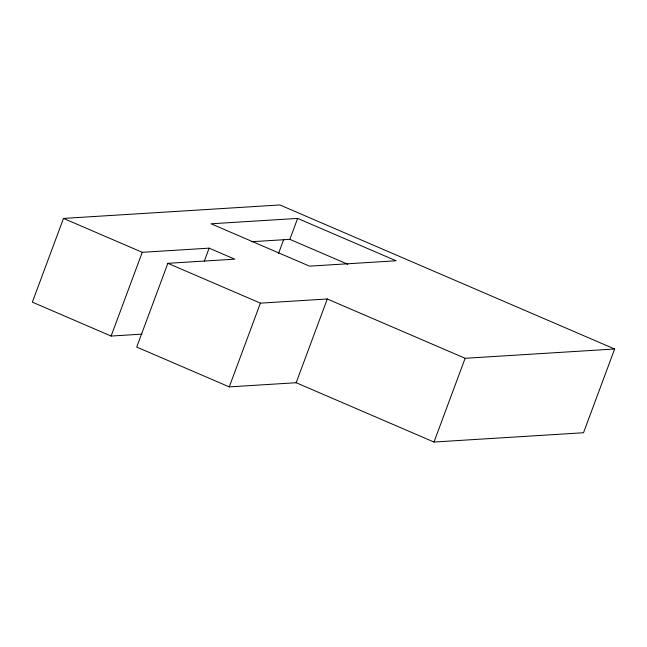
<?xml version="1.0" encoding="UTF-8"?>
<svg xmlns="http://www.w3.org/2000/svg" width="647" height="647" viewBox="0 0 647 647"><rect width="100%" height="100%" fill="white"/><g stroke="black" fill="none" stroke-linecap="round" stroke-linejoin="round"><path stroke-width="0.97" d="M63.495 218.419L142.259 252.306L209.143 248.149L234.748 259.164L167.856 263.321L136.711 347.059L229.264 386.882L296.156 382.725L433.991 442.038L583.505 432.738L614.65 349L279.9 204.962L63.495 218.419L32.35 302.157L111.114 336.052L142.065 334.127M111.114 336.052L142.259 252.306M204.25 261.323L209.143 248.149M278.493 253.567L283.718 239.511M229.264 386.882L260.409 303.144L327.293 298.987L465.136 358.292L614.65 349M251.594 241.719L289.848 239.341L297.628 218.411L396.085 260.773L309.525 266.152L211.068 223.789L297.628 218.411M296.156 382.725L327.293 298.987M433.991 442.038L465.136 358.292M289.848 239.341L347.811 264.283M167.856 263.321L260.409 303.144"/></g></svg>
